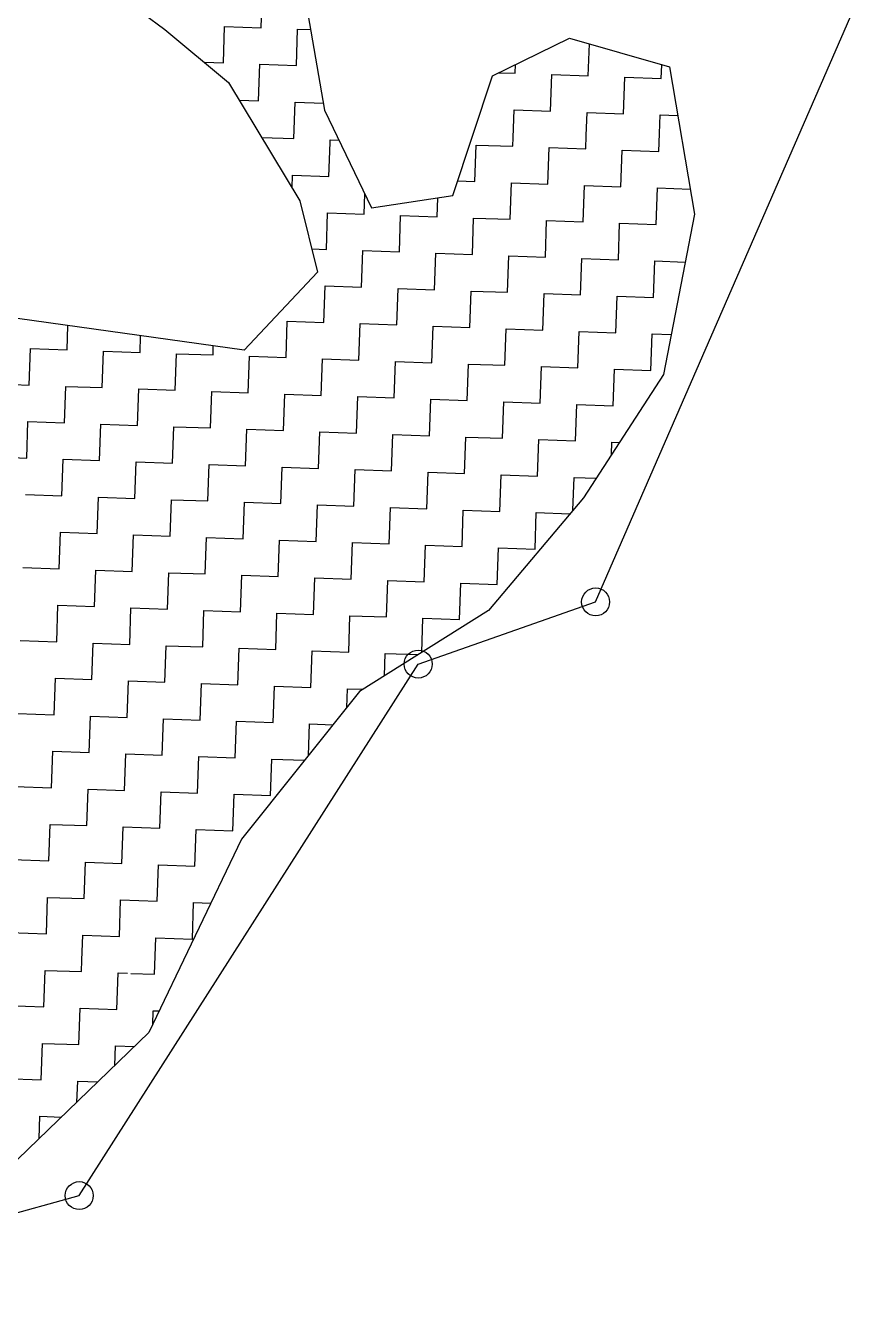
# Model space of a CAD drawing. Header units: metres. Extents: x 287345 to 291891, y 1993918 to 1999987.
# Drawn here: x 288132.8 to 288365.7, y 1996877.5 to 1997226.8 of the extents above; entities that cross this region are included whole.
import ezdxf

# ---------------------------------------------------------------- set-up
doc = ezdxf.new("R2010")
doc.units = ezdxf.units.M
doc.header["$MEASUREMENT"] = 0
for name, color, linetype in [('POLY_HATCH', 12, 'Continuous'), ('SYM_ARROW', 1, 'Continuous'), ('V_BOUND_LINE', 7, 'Continuous')]:
    doc.layers.add(name, color=color, linetype=linetype)

msp = doc.modelspace()

# ---------------------------------------------------------------- linework, layer by layer
for centre in [(288289.89, 1997068.02), (288241.01, 1997050.89), (288147.62, 1996904.48)]:
    msp.add_circle(centre, 3.85)
at = {"layer": 'POLY_HATCH'}
for p, q in [((288153.56, 1997238.79), (288171.17, 1997225.66)), ((288210.61, 1997230.04), (288215.23, 1997203.47)), ((288171.17, 1997225.66), (288188.73, 1997211.14)), ((288261.45, 1997212.95), (288282.67, 1997223.32)), ((288282.67, 1997223.32), (288310.2, 1997215.39)), ((288310.2, 1997215.39), (288317.11, 1997174.85)), ((288188.73, 1997211.14), (288208.43, 1997178.48)), ((288250.55, 1997179.99), (288261.45, 1997212.95)), ((288215.23, 1997203.47), (288228.19, 1997176.61)), ((288208.43, 1997178.48), (288213.3, 1997158.86)), ((288228.19, 1997176.61), (288250.55, 1997179.99)), ((288317.11, 1997174.85), (288308.6, 1997130.69)), ((288213.3, 1997158.86), (288193.07, 1997137.34)), ((288193.07, 1997137.34), (288126.66, 1997146.64)), ((288308.6, 1997130.69), (288286.54, 1997096.73)), ((288286.54, 1997096.73), (288260.41, 1997065.69)), ((288260.41, 1997065.69), (288224.86, 1997043.32)), ((288224.86, 1997043.32), (288192.37, 1997002.7)), ((288192.37, 1997002.7), (288166.85, 1996949.41)), ((288166.85, 1996949.41), (288127.98, 1996911.88))]:
    msp.add_line(p, q, dxfattribs=at)
at = {"layer": 'POLY_HATCH', "linetype": 'Continuous'}
for p, q in [((288197.74, 1997226.17), (288198.1, 1997236.23)), ((288187.33, 1997216.47), (288187.69, 1997226.53)), ((288187.69, 1997226.53), (288197.74, 1997226.17)), ((288207.44, 1997215.76), (288207.8, 1997225.82)), ((288207.8, 1997225.82), (288211.37, 1997225.69)), ((288287.88, 1997212.91), (288288.19, 1997221.73)), ((288182.06, 1997216.66), (288187.33, 1997216.47)), ((288197.03, 1997206.06), (288197.39, 1997216.12)), ((288197.39, 1997216.12), (288207.44, 1997215.76)), ((288263.17, 1997213.79), (288267.77, 1997213.63)), ((288267.77, 1997213.63), (288267.86, 1997216.08)), ((288277.47, 1997203.22), (288277.82, 1997213.27)), ((288277.82, 1997213.27), (288287.88, 1997212.91)), ((288307.99, 1997212.2), (288308.12, 1997215.99)), ((288297.58, 1997202.5), (288297.93, 1997212.56)), ((288297.93, 1997212.56), (288307.99, 1997212.2)), ((288191.68, 1997206.25), (288197.03, 1997206.06)), ((288206.73, 1997195.65), (288207.09, 1997205.71)), ((288207.09, 1997205.71), (288214.89, 1997205.43)), ((288267.14, 1997195.95), (288267.41, 1997203.57)), ((288267.41, 1997203.57), (288277.47, 1997203.22)), ((288287.3, 1997196.5), (288287.52, 1997202.86)), ((288287.52, 1997202.86), (288297.58, 1997202.5)), ((288307.45, 1997197.05), (288307.63, 1997202.15)), ((288307.63, 1997202.15), (288312.49, 1997201.98)), ((288197.88, 1997195.96), (288206.73, 1997195.65)), ((288267.06, 1997193.52), (288267.14, 1997195.95)), ((288287.17, 1997192.81), (288287.3, 1997196.5)), ((288307.27, 1997192.09), (288307.45, 1997197.05)), ((288216.43, 1997185.24), (288216.76, 1997194.57)), ((288216.76, 1997194.57), (288216.78, 1997195.3)), ((288216.78, 1997195.3), (288219.22, 1997195.21)), ((288256.65, 1997183.82), (288257, 1997193.87)), ((288257, 1997193.87), (288267.06, 1997193.52)), ((288276.76, 1997183.11), (288277.11, 1997193.16)), ((288277.11, 1997193.16), (288287.17, 1997192.81)), ((288296.86, 1997182.39), (288297.22, 1997192.45)), ((288297.22, 1997192.45), (288307.27, 1997192.09)), ((288206.25, 1997182.1), (288206.37, 1997185.6)), ((288206.37, 1997185.6), (288216.43, 1997185.24)), ((288251.87, 1997183.99), (288256.65, 1997183.82)), ((288266.35, 1997173.41), (288266.7, 1997183.46)), ((288266.7, 1997183.46), (288276.76, 1997183.11)), ((288286.45, 1997172.7), (288286.81, 1997182.75)), ((288286.81, 1997182.75), (288296.86, 1997182.39)), ((288306.56, 1997171.98), (288306.92, 1997182.04)), ((288306.92, 1997182.04), (288315.94, 1997181.72)), ((288226.13, 1997174.83), (288226.33, 1997180.46)), ((288246.24, 1997174.12), (288246.42, 1997179.36)), ((288215.72, 1997165.13), (288216.07, 1997175.19)), ((288216.07, 1997175.19), (288226.13, 1997174.83)), ((288235.83, 1997164.42), (288236.18, 1997174.48)), ((288236.18, 1997174.48), (288246.24, 1997174.12)), ((288255.94, 1997163.71), (288256.29, 1997173.76)), ((288256.29, 1997173.76), (288266.35, 1997173.41)), ((288276.04, 1997163), (288276.4, 1997173.05)), ((288276.4, 1997173.05), (288286.45, 1997172.7)), ((288296.15, 1997162.29), (288296.51, 1997172.34)), ((288296.51, 1997172.34), (288306.56, 1997171.98)), ((288211.7, 1997165.27), (288215.72, 1997165.13)), ((288225.42, 1997154.72), (288225.77, 1997164.78)), ((288225.77, 1997164.78), (288235.83, 1997164.42)), ((288245.52, 1997154.01), (288245.88, 1997164.06)), ((288245.88, 1997164.06), (288255.94, 1997163.71)), ((288265.63, 1997153.3), (288265.99, 1997163.35)), ((288265.99, 1997163.35), (288276.04, 1997163)), ((288285.74, 1997152.59), (288286.1, 1997162.64)), ((288286.1, 1997162.64), (288296.15, 1997162.29)), ((288305.85, 1997151.88), (288306.21, 1997161.93)), ((288306.21, 1997161.93), (288314.56, 1997161.63)), ((288215.01, 1997145.02), (288215.36, 1997155.08)), ((288215.36, 1997155.08), (288225.42, 1997154.72)), ((288235.11, 1997144.31), (288235.47, 1997154.37)), ((288235.47, 1997154.37), (288245.52, 1997154.01)), ((288255.22, 1997143.6), (288255.58, 1997153.65)), ((288255.58, 1997153.65), (288265.63, 1997153.3)), ((288275.33, 1997142.89), (288275.69, 1997152.94)), ((288275.69, 1997152.94), (288285.74, 1997152.59)), ((288295.44, 1997142.18), (288295.8, 1997152.23)), ((288295.8, 1997152.23), (288305.85, 1997151.88)), ((288144.27, 1997137.46), (288144.5, 1997144.14)), ((288204.6, 1997135.32), (288204.95, 1997145.38)), ((288204.95, 1997145.38), (288215.01, 1997145.02)), ((288224.7, 1997134.61), (288225.06, 1997144.67)), ((288225.06, 1997144.67), (288235.11, 1997144.31)), ((288244.81, 1997133.9), (288245.17, 1997143.96)), ((288245.17, 1997143.96), (288255.22, 1997143.6)), ((288264.92, 1997133.19), (288265.28, 1997143.24)), ((288265.28, 1997143.24), (288275.33, 1997142.89)), ((288164.38, 1997136.75), (288164.54, 1997141.33)), ((288285.03, 1997132.48), (288285.39, 1997142.53)), ((288285.39, 1997142.53), (288295.44, 1997142.18)), ((288305.14, 1997131.77), (288305.5, 1997141.82)), ((288305.5, 1997141.82), (288310.71, 1997141.64)), ((288133.86, 1997127.76), (288134.21, 1997137.82)), ((288134.21, 1997137.82), (288144.27, 1997137.46)), ((288153.97, 1997127.05), (288154.32, 1997137.1)), ((288154.32, 1997137.1), (288164.38, 1997136.75)), ((288174.08, 1997126.34), (288174.43, 1997136.39)), ((288174.43, 1997136.39), (288184.49, 1997136.04)), ((288184.49, 1997136.04), (288184.57, 1997138.53)), ((288194.19, 1997125.63), (288194.54, 1997135.68)), ((288194.54, 1997135.68), (288204.6, 1997135.32)), ((288214.29, 1997124.91), (288214.65, 1997134.97)), ((288214.65, 1997134.97), (288224.7, 1997134.61)), ((288234.4, 1997124.2), (288234.76, 1997134.26)), ((288234.76, 1997134.26), (288244.81, 1997133.9)), ((288254.51, 1997123.49), (288254.87, 1997133.55)), ((288254.87, 1997133.55), (288264.92, 1997133.19)), ((288274.62, 1997122.78), (288274.98, 1997132.83)), ((288274.98, 1997132.83), (288285.03, 1997132.48)), ((288294.73, 1997122.07), (288295.09, 1997132.12)), ((288295.09, 1997132.12), (288305.14, 1997131.77)), ((288123.8, 1997128.12), (288133.86, 1997127.76)), ((288143.56, 1997117.35), (288143.91, 1997127.4)), ((288143.91, 1997127.4), (288153.97, 1997127.05)), ((288163.67, 1997116.64), (288164.02, 1997126.69)), ((288164.02, 1997126.69), (288174.08, 1997126.34)), ((288183.77, 1997115.93), (288184.13, 1997125.98)), ((288184.13, 1997125.98), (288194.19, 1997125.63)), ((288203.88, 1997115.22), (288204.24, 1997125.27)), ((288204.24, 1997125.27), (288214.29, 1997124.91)), ((288223.99, 1997114.5), (288224.35, 1997124.56)), ((288224.35, 1997124.56), (288234.4, 1997124.2)), ((288244.1, 1997113.79), (288244.46, 1997123.85)), ((288244.46, 1997123.85), (288254.51, 1997123.49)), ((288264.21, 1997113.08), (288264.57, 1997123.14)), ((288264.57, 1997123.14), (288274.62, 1997122.78)), ((288284.32, 1997112.37), (288284.68, 1997122.42)), ((288284.68, 1997122.42), (288294.73, 1997122.07)), ((288133.15, 1997107.65), (288133.5, 1997117.71)), ((288133.5, 1997117.71), (288143.56, 1997117.35)), ((288153.26, 1997106.94), (288153.61, 1997116.99)), ((288153.61, 1997116.99), (288163.67, 1997116.64)), ((288173.36, 1997106.23), (288173.72, 1997116.28)), ((288173.72, 1997116.28), (288183.77, 1997115.93)), ((288193.47, 1997105.52), (288193.83, 1997115.57)), ((288193.83, 1997115.57), (288203.88, 1997115.22)), ((288213.58, 1997104.81), (288213.94, 1997114.86)), ((288213.94, 1997114.86), (288223.99, 1997114.5)), ((288233.69, 1997104.09), (288234.05, 1997114.15)), ((288234.05, 1997114.15), (288244.1, 1997113.79)), ((288253.8, 1997103.38), (288254.16, 1997113.44)), ((288254.16, 1997113.44), (288264.21, 1997113.08)), ((288273.91, 1997102.67), (288274.27, 1997112.73)), ((288274.27, 1997112.73), (288284.32, 1997112.37)), ((288294.25, 1997108.61), (288294.37, 1997112.01)), ((288294.37, 1997112.01), (288296.42, 1997111.94)), ((288123.09, 1997108.01), (288133.15, 1997107.65)), ((288142.85, 1997097.24), (288143.2, 1997107.3)), ((288143.2, 1997107.3), (288153.26, 1997106.94)), ((288162.95, 1997096.53), (288163.31, 1997106.58)), ((288163.31, 1997106.58), (288173.36, 1997106.23)), ((288183.06, 1997095.82), (288183.42, 1997105.87)), ((288183.42, 1997105.87), (288193.47, 1997105.52)), ((288203.17, 1997095.11), (288203.53, 1997105.16)), ((288203.53, 1997105.16), (288213.58, 1997104.81)), ((288223.28, 1997094.4), (288223.64, 1997104.45)), ((288223.64, 1997104.45), (288233.69, 1997104.09)), ((288243.39, 1997093.68), (288243.75, 1997103.74)), ((288243.75, 1997103.74), (288253.8, 1997103.38)), ((288263.5, 1997092.97), (288263.85, 1997103.03)), ((288263.85, 1997103.03), (288273.91, 1997102.67)), ((288283.64, 1997093.29), (288283.96, 1997102.31)), ((288283.96, 1997102.31), (288290.03, 1997102.1)), ((288132.79, 1997097.6), (288142.85, 1997097.24)), ((288152.54, 1997086.83), (288152.9, 1997096.89)), ((288152.9, 1997096.89), (288162.95, 1997096.53)), ((288172.65, 1997086.12), (288173.01, 1997096.17)), ((288173.01, 1997096.17), (288183.06, 1997095.82)), ((288192.76, 1997085.41), (288193.12, 1997095.46)), ((288193.12, 1997095.46), (288203.17, 1997095.11)), ((288212.87, 1997084.7), (288213.23, 1997094.75)), ((288213.23, 1997094.75), (288223.28, 1997094.4)), ((288232.98, 1997083.98), (288233.34, 1997094.04)), ((288233.34, 1997094.04), (288243.39, 1997093.68)), ((288253.09, 1997083.27), (288253.44, 1997093.33)), ((288253.44, 1997093.33), (288263.5, 1997092.97)), ((288273.2, 1997082.56), (288273.55, 1997092.62)), ((288273.55, 1997092.62), (288282.8, 1997092.29)), ((288142.13, 1997077.13), (288142.49, 1997087.19)), ((288142.49, 1997087.19), (288152.54, 1997086.83)), ((288162.24, 1997076.42), (288162.6, 1997086.48)), ((288162.6, 1997086.48), (288172.65, 1997086.12)), ((288182.35, 1997075.71), (288182.71, 1997085.76)), ((288182.71, 1997085.76), (288192.76, 1997085.41)), ((288202.46, 1997075), (288202.82, 1997085.05)), ((288202.82, 1997085.05), (288212.87, 1997084.7)), ((288222.57, 1997074.29), (288222.93, 1997084.34)), ((288222.93, 1997084.34), (288232.98, 1997083.98)), ((288242.68, 1997073.57), (288243.03, 1997083.63)), ((288243.03, 1997083.63), (288253.09, 1997083.27)), ((288262.79, 1997072.86), (288263.14, 1997082.92)), ((288263.14, 1997082.92), (288273.2, 1997082.56)), ((288132.08, 1997077.49), (288142.13, 1997077.13)), ((288151.83, 1997066.72), (288152.19, 1997076.78)), ((288152.19, 1997076.78), (288162.24, 1997076.42)), ((288171.94, 1997066.01), (288172.3, 1997076.07)), ((288172.3, 1997076.07), (288182.35, 1997075.71)), ((288192.05, 1997065.3), (288192.41, 1997075.35)), ((288192.41, 1997075.35), (288202.46, 1997075)), ((288212.16, 1997064.59), (288212.52, 1997074.64)), ((288212.52, 1997074.64), (288222.57, 1997074.29)), ((288232.27, 1997063.88), (288232.62, 1997073.93)), ((288232.62, 1997073.93), (288242.68, 1997073.57)), ((288252.38, 1997063.16), (288252.73, 1997073.22)), ((288252.73, 1997073.22), (288262.79, 1997072.86)), ((288141.42, 1997057.02), (288141.78, 1997067.08)), ((288141.78, 1997067.08), (288151.83, 1997066.72)), ((288161.53, 1997056.31), (288161.89, 1997066.37)), ((288161.89, 1997066.37), (288171.94, 1997066.01)), ((288181.64, 1997055.6), (288182, 1997065.65)), ((288182, 1997065.65), (288192.05, 1997065.3)), ((288201.75, 1997054.89), (288202.1, 1997064.94)), ((288202.1, 1997064.94), (288212.16, 1997064.59)), ((288221.86, 1997054.18), (288222.21, 1997064.23)), ((288222.21, 1997064.23), (288232.27, 1997063.88)), ((288241.99, 1997054.1), (288242.32, 1997063.52)), ((288242.32, 1997063.52), (288252.38, 1997063.16)), ((288131.37, 1997057.38), (288141.42, 1997057.02)), ((288151.12, 1997046.61), (288151.48, 1997056.67)), ((288151.48, 1997056.67), (288161.53, 1997056.31)), ((288171.23, 1997045.9), (288171.59, 1997055.96)), ((288171.59, 1997055.96), (288181.64, 1997055.6)), ((288191.34, 1997045.19), (288191.69, 1997055.24)), ((288191.69, 1997055.24), (288201.75, 1997054.89)), ((288211.45, 1997044.48), (288211.8, 1997054.53)), ((288211.8, 1997054.53), (288221.86, 1997054.18)), ((288231.69, 1997047.62), (288231.91, 1997053.82)), ((288231.91, 1997053.82), (288241.03, 1997053.5)), ((288140.71, 1997036.91), (288141.07, 1997046.97)), ((288141.07, 1997046.97), (288151.12, 1997046.61)), ((288160.82, 1997036.2), (288161.18, 1997046.26)), ((288161.18, 1997046.26), (288171.23, 1997045.9)), ((288180.93, 1997035.49), (288181.28, 1997045.55)), ((288181.28, 1997045.55), (288191.34, 1997045.19)), ((288201.04, 1997034.78), (288201.39, 1997044.83)), ((288201.39, 1997044.83), (288211.45, 1997044.48)), ((288221.32, 1997038.89), (288221.5, 1997044.12)), ((288221.5, 1997044.12), (288225.88, 1997043.97)), ((288130.66, 1997037.27), (288140.71, 1997036.91)), ((288150.41, 1997026.5), (288150.76, 1997036.56)), ((288150.76, 1997036.56), (288160.82, 1997036.2)), ((288170.52, 1997025.79), (288170.87, 1997035.85)), ((288170.87, 1997035.85), (288180.93, 1997035.49)), ((288190.63, 1997025.08), (288190.98, 1997035.14)), ((288190.98, 1997035.14), (288201.04, 1997034.78)), ((288210.78, 1997025.72), (288211.09, 1997034.42)), ((288211.09, 1997034.42), (288217.56, 1997034.2)), ((288140, 1997016.81), (288140.35, 1997026.86)), ((288140.35, 1997026.86), (288150.41, 1997026.5)), ((288160.11, 1997016.09), (288160.46, 1997026.15)), ((288160.46, 1997026.15), (288170.52, 1997025.79)), ((288180.22, 1997015.38), (288180.57, 1997025.44)), ((288180.57, 1997025.44), (288190.63, 1997025.08)), ((288200.33, 1997014.67), (288200.68, 1997024.73)), ((288200.68, 1997024.73), (288209.73, 1997024.41)), ((288129.94, 1997017.16), (288140, 1997016.81)), ((288149.7, 1997006.4), (288150.05, 1997016.45)), ((288150.05, 1997016.45), (288160.11, 1997016.09)), ((288169.81, 1997005.68), (288170.16, 1997015.74)), ((288170.16, 1997015.74), (288180.22, 1997015.38)), ((288189.92, 1997004.97), (288190.27, 1997015.03)), ((288190.27, 1997015.03), (288200.33, 1997014.67)), ((288139.29, 1996996.7), (288139.64, 1997006.75)), ((288139.64, 1997006.75), (288149.7, 1997006.4)), ((288159.4, 1996995.98), (288159.75, 1997006.04)), ((288159.75, 1997006.04), (288169.81, 1997005.68)), ((288179.51, 1996995.27), (288179.86, 1997005.33)), ((288179.86, 1997005.33), (288189.92, 1997004.97)), ((288129.23, 1996997.05), (288139.29, 1996996.7)), ((288148.99, 1996986.29), (288149.34, 1996996.34)), ((288149.34, 1996996.34), (288159.4, 1996995.98)), ((288169.1, 1996985.57), (288169.45, 1996995.63)), ((288169.45, 1996995.63), (288179.51, 1996995.27)), ((288138.58, 1996976.59), (288138.93, 1996986.64)), ((288138.93, 1996986.64), (288148.99, 1996986.29)), ((288158.68, 1996975.88), (288159.04, 1996985.93)), ((288159.04, 1996985.93), (288169.1, 1996985.57)), ((288178.79, 1996975.16), (288179.15, 1996985.22)), ((288179.15, 1996985.22), (288183.92, 1996985.05)), ((288128.52, 1996976.94), (288138.58, 1996976.59)), ((288148.39, 1996969.37), (288148.63, 1996976.23)), ((288148.63, 1996976.23), (288158.68, 1996975.88)), ((288168.38, 1996965.47), (288168.74, 1996975.52)), ((288168.74, 1996975.52), (288178.79, 1996975.16)), ((288161.83, 1996965.7), (288168.38, 1996965.47))]:
    msp.add_line(p, q, dxfattribs=at)
at = {"layer": 'SYM_ARROW', "linetype": 'Continuous'}
for p, q in [((288148.27, 1996966.18), (288148.39, 1996969.37)), ((288137.86, 1996956.48), (288138.22, 1996966.53)), ((288138.22, 1996966.53), (288148.27, 1996966.18)), ((288157.97, 1996955.77), (288158.33, 1996965.82)), ((288158.33, 1996965.82), (288160.97, 1996965.73)), ((288127.81, 1996956.83), (288137.86, 1996956.48)), ((288147.56, 1996946.07), (288147.92, 1996956.12)), ((288147.92, 1996956.12), (288157.97, 1996955.77)), ((288167.89, 1996951.59), (288168.03, 1996955.41)), ((288168.03, 1996955.41), (288169.69, 1996955.35)), ((288137.15, 1996936.37), (288137.51, 1996946.42)), ((288137.51, 1996946.42), (288147.56, 1996946.07)), ((288157.43, 1996940.31), (288157.62, 1996945.71)), ((288157.62, 1996945.71), (288162.83, 1996945.53)), ((288127.1, 1996936.73), (288137.15, 1996936.37)), ((288147, 1996930.25), (288147.21, 1996936.01)), ((288147.21, 1996936.01), (288152.77, 1996935.82)), ((288136.58, 1996920.18), (288136.8, 1996926.32)), ((288136.8, 1996926.32), (288142.71, 1996926.11))]:
    msp.add_line(p, q, dxfattribs=at)
at = {"layer": 'V_BOUND_LINE'}
for p, q in [((288289.89, 1997068.02), (288365.65, 1997242.11)), ((288241.01, 1997050.89), (288289.89, 1997068.02)), ((288147.62, 1996904.48), (288241.01, 1997050.89)), ((288049.01, 1996877.48), (288147.62, 1996904.48))]:
    msp.add_line(p, q, dxfattribs=at)

doc.saveas('drawing.dxf')
